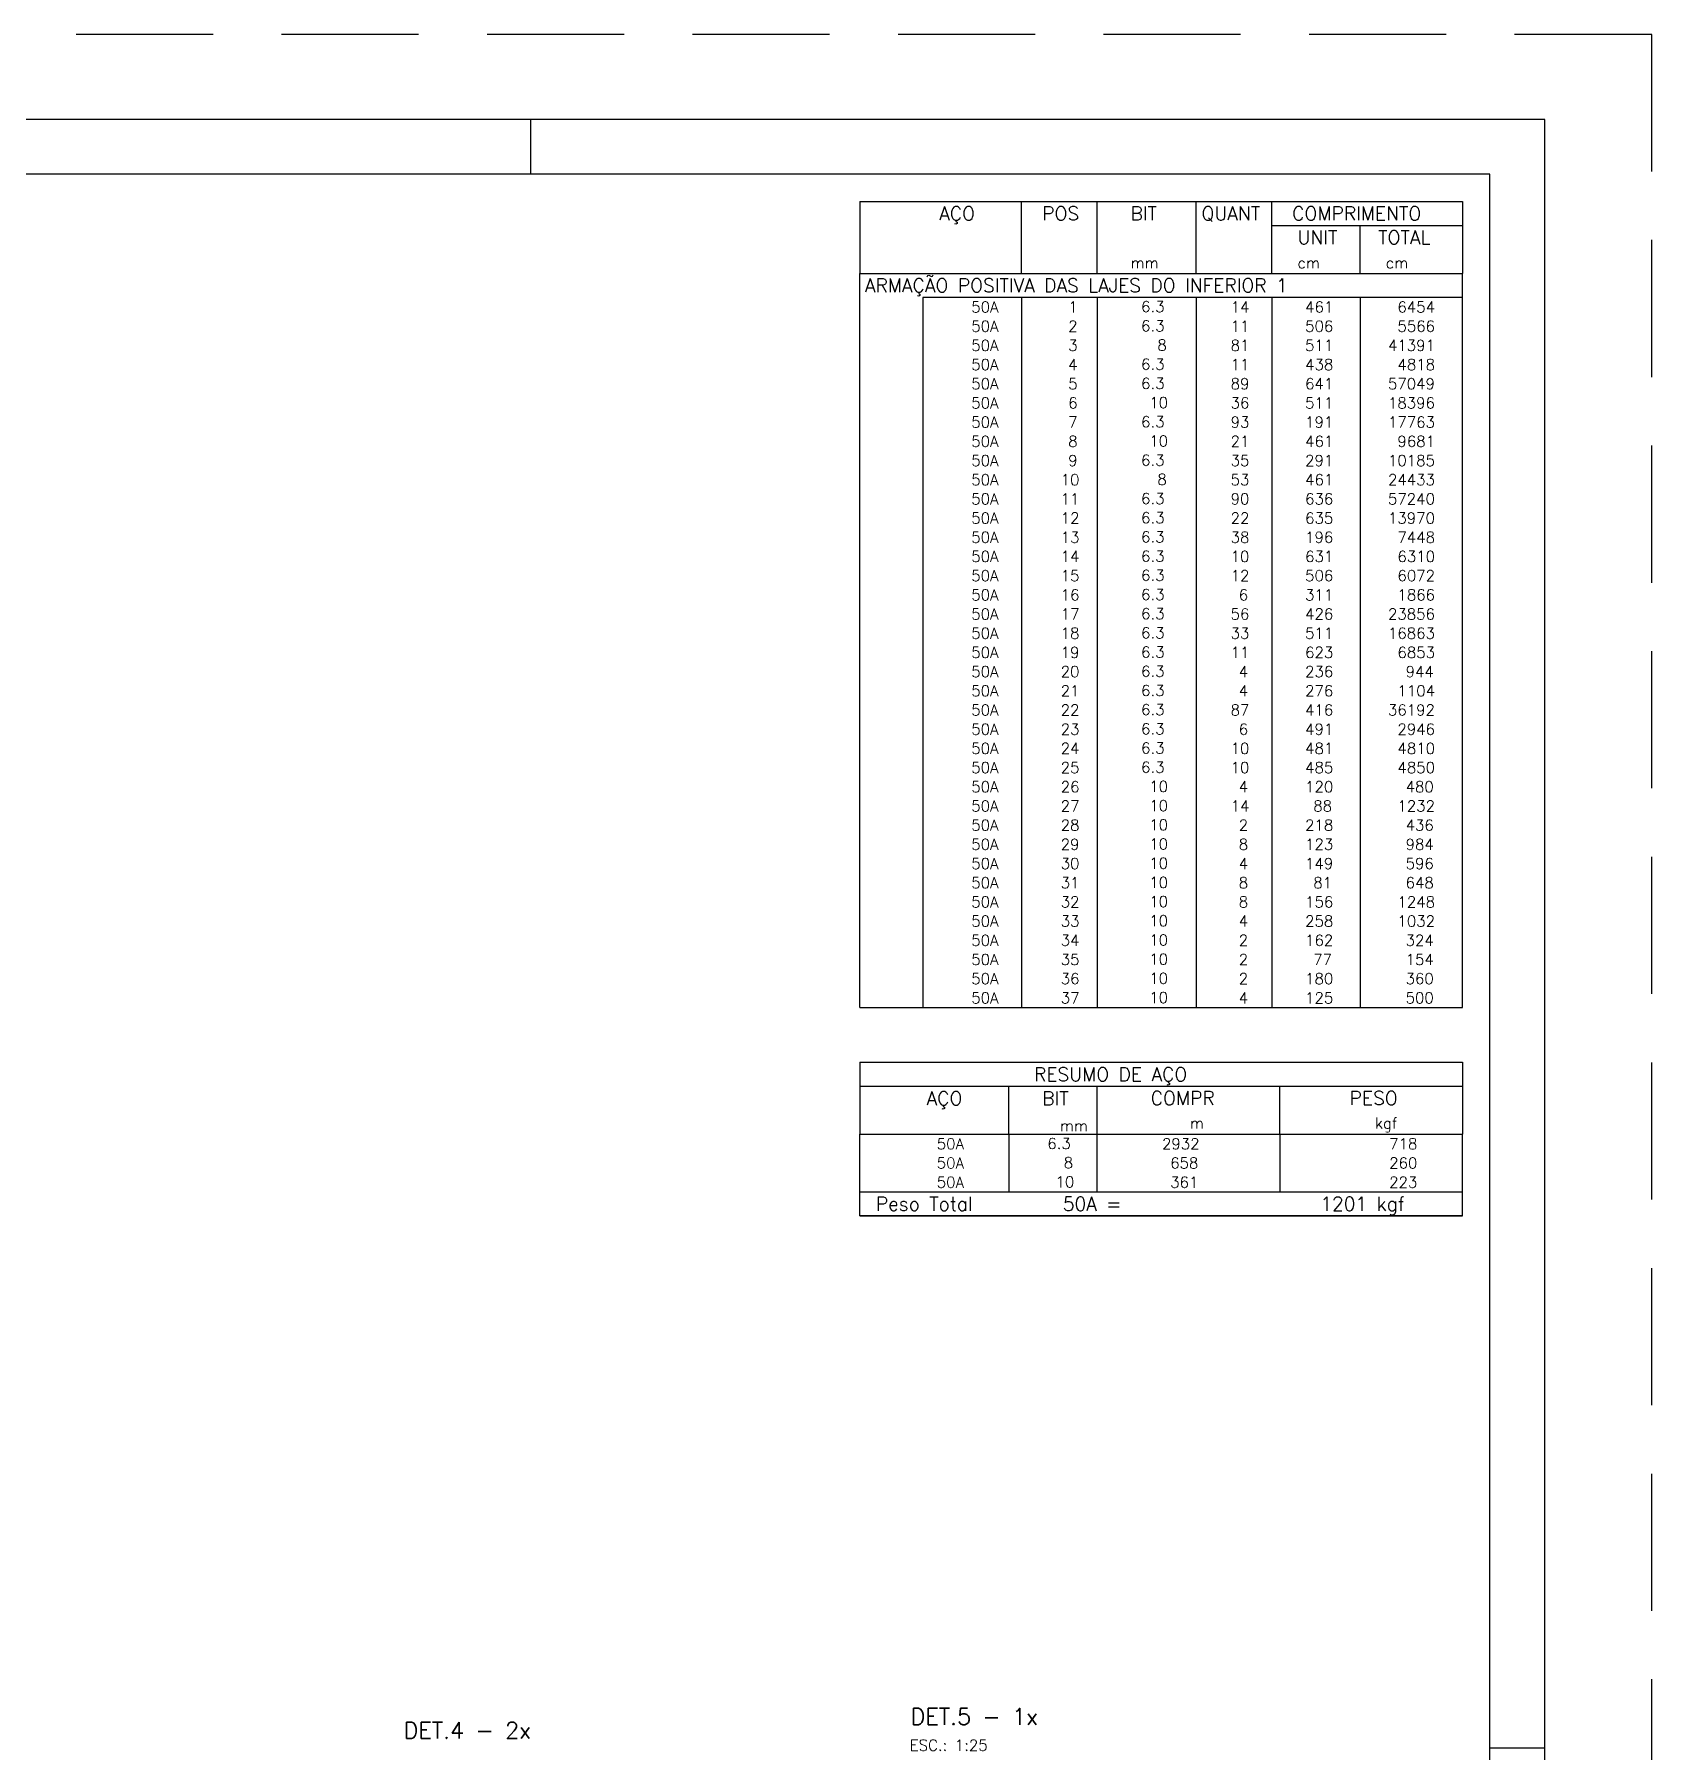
# Model space of a CAD drawing. Extents: x -1.9 to 86, y -1.6 to 60.9.
# Drawn here: x 56.54 to 86.05, y 29.63 to 60.95 of the extents above; entities that cross this region are included whole.
import ezdxf

# ---------------------------------------------------------------- set-up
doc = ezdxf.new("R2010")
doc.units = 0
doc.header["$MEASUREMENT"] = 0
doc.linetypes.add('HIDDEN', pattern=[0.375, 0.25, -0.125])
doc.layers.get('0').update_dxf_attribs({"linetype": 'CONTINUOUS'})
doc.layers.get('Defpoints').update_dxf_attribs({"linetype": 'CONTINUOUS'})
for name, color, linetype in [('ARQ_FOLHA', 7, 'CONTINUOUS'), ('PENA_02', 2, 'CONTINUOUS'), ('PENA_03', 3, 'CONTINUOUS'), ('PENA_05', 5, 'CONTINUOUS')]:
    doc.layers.add(name, color=color, linetype=linetype)
doc.styles.get("Standard").update_dxf_attribs({"font": 'ROMANS.SHX'})

# ---------------------------------------------------------------- blocks, each defined once
blk = doc.blocks.new('FOLHA A1 - 841 X 594')
at = {"layer": 'ARQ_FOLHA', "color": 1}
for p, q in [((-185, 584), (-185, 594)), ((-10, 297), (0, 297))]:
    blk.add_line(p, q, dxfattribs=at)
for points in [[(-841, 0), (0, 0), (0, 594), (-841, 594)], [(-816, 10), (-10, 10), (-10, 584), (-816, 584)]]:
    blk.add_lwpolyline(points, close=True, dxfattribs=at)
at = {"layer": 'Defpoints', "color": 8, "linetype": 'HIDDEN', "ltscale": 100}
blk.add_lwpolyline([(-860.5, 609.5), (-860.5, -15.5), (19.5, -15.5), (19.5, 609.5)], close=True, dxfattribs=at)
blk = doc.blocks.new('*U24')
blk.add_blockref('FOLHA A1 - 841 X 594', (0, 0))

msp = doc.modelspace()

# ---------------------------------------------------------------- linework, layer by layer
at = {"layer": 'PENA_02', "linetype": 'Continuous'}
for p, q in [((71.6, 57.9), (71.6, 56.588)), ((71.6, 57.9), (82.6, 57.9)), ((74.55, 56.588), (74.55, 57.9)), ((75.93, 56.588), (75.93, 57.9)), ((77.74, 56.588), (77.74, 57.9)), ((79.12, 56.588), (79.12, 57.9)), ((82.6, 57.9), (82.6, 56.588)), ((79.12, 57.463), (82.6, 57.463)), ((80.73, 56.588), (80.73, 57.463)), ((71.6, 56.588), (82.6, 56.588)), ((71.6, 56.15), (71.6, 56.588)), ((71.6, 56.588), (82.6, 56.588)), ((82.6, 56.15), (82.6, 56.588)), ((71.6, 55.8), (71.6, 56.15)), ((82.6, 56.15), (72.75, 56.15)), ((72.75, 56.15), (72.75, 55.8)), ((74.55, 56.15), (74.55, 55.8)), ((75.93, 56.15), (75.93, 55.8)), ((77.74, 56.15), (77.74, 55.8)), ((79.12, 56.15), (79.12, 55.8)), ((80.73, 56.15), (80.73, 55.8)), ((82.6, 55.8), (82.6, 56.15)), ((71.6, 55.45), (71.6, 55.8)), ((72.75, 55.8), (72.75, 55.45)), ((74.55, 55.8), (74.55, 55.45)), ((75.93, 55.8), (75.93, 55.45)), ((77.74, 55.8), (77.74, 55.45)), ((79.12, 55.8), (79.12, 55.45)), ((80.73, 55.8), (80.73, 55.45)), ((82.6, 55.45), (82.6, 55.8)), ((71.6, 55.1), (71.6, 55.45)), ((72.75, 55.45), (72.75, 55.1)), ((74.55, 55.45), (74.55, 55.1)), ((75.93, 55.45), (75.93, 55.1)), ((77.74, 55.45), (77.74, 55.1)), ((79.12, 55.45), (79.12, 55.1)), ((80.73, 55.45), (80.73, 55.1)), ((82.6, 55.1), (82.6, 55.45)), ((71.6, 54.75), (71.6, 55.1)), ((72.75, 55.1), (72.75, 54.75)), ((74.55, 55.1), (74.55, 54.75)), ((75.93, 55.1), (75.93, 54.75)), ((77.74, 55.1), (77.74, 54.75)), ((79.12, 55.1), (79.12, 54.75)), ((80.73, 55.1), (80.73, 54.75)), ((82.6, 54.75), (82.6, 55.1)), ((71.6, 54.4), (71.6, 54.75)), ((72.75, 54.75), (72.75, 54.4)), ((74.55, 54.75), (74.55, 54.4)), ((75.93, 54.75), (75.93, 54.4)), ((77.74, 54.75), (77.74, 54.4)), ((79.12, 54.75), (79.12, 54.4)), ((80.73, 54.75), (80.73, 54.4)), ((82.6, 54.4), (82.6, 54.75)), ((71.6, 54.05), (71.6, 54.4)), ((72.75, 54.4), (72.75, 54.05)), ((74.55, 54.4), (74.55, 54.05)), ((75.93, 54.4), (75.93, 54.05)), ((77.74, 54.4), (77.74, 54.05)), ((79.12, 54.4), (79.12, 54.05)), ((80.73, 54.4), (80.73, 54.05)), ((82.6, 54.05), (82.6, 54.4)), ((71.6, 53.7), (71.6, 54.05)), ((72.75, 54.05), (72.75, 53.7)), ((74.55, 54.05), (74.55, 53.7)), ((75.93, 54.05), (75.93, 53.7)), ((77.74, 54.05), (77.74, 53.7)), ((79.12, 54.05), (79.12, 53.7)), ((80.73, 54.05), (80.73, 53.7)), ((82.6, 53.7), (82.6, 54.05)), ((71.6, 53.35), (71.6, 53.7)), ((72.75, 53.7), (72.75, 53.35)), ((74.55, 53.7), (74.55, 53.35)), ((75.93, 53.7), (75.93, 53.35)), ((77.74, 53.7), (77.74, 53.35)), ((79.12, 53.7), (79.12, 53.35)), ((80.73, 53.7), (80.73, 53.35)), ((82.6, 53.35), (82.6, 53.7)), ((71.6, 53), (71.6, 53.35)), ((72.75, 53.35), (72.75, 53)), ((74.55, 53.35), (74.55, 53)), ((75.93, 53.35), (75.93, 53)), ((77.74, 53.35), (77.74, 53)), ((79.12, 53.35), (79.12, 53)), ((80.73, 53.35), (80.73, 53)), ((82.6, 53), (82.6, 53.35)), ((71.6, 52.65), (71.6, 53)), ((72.75, 53), (72.75, 52.65)), ((74.55, 53), (74.55, 52.65)), ((75.93, 53), (75.93, 52.65)), ((77.74, 53), (77.74, 52.65)), ((79.12, 53), (79.12, 52.65)), ((80.73, 53), (80.73, 52.65)), ((82.6, 52.65), (82.6, 53)), ((71.6, 52.3), (71.6, 52.65)), ((72.75, 52.65), (72.75, 52.3)), ((74.55, 52.65), (74.55, 52.3)), ((75.93, 52.65), (75.93, 52.3)), ((77.74, 52.65), (77.74, 52.3)), ((79.12, 52.65), (79.12, 52.3)), ((80.73, 52.65), (80.73, 52.3)), ((82.6, 52.3), (82.6, 52.65)), ((71.6, 51.95), (71.6, 52.3)), ((72.75, 52.3), (72.75, 51.95)), ((74.55, 52.3), (74.55, 51.95)), ((75.93, 52.3), (75.93, 51.95)), ((77.74, 52.3), (77.74, 51.95)), ((79.12, 52.3), (79.12, 51.95)), ((80.73, 52.3), (80.73, 51.95)), ((82.6, 51.95), (82.6, 52.3)), ((71.6, 51.6), (71.6, 51.95)), ((72.75, 51.95), (72.75, 51.6)), ((74.55, 51.95), (74.55, 51.6)), ((75.93, 51.95), (75.93, 51.6)), ((77.74, 51.95), (77.74, 51.6)), ((79.12, 51.95), (79.12, 51.6)), ((80.73, 51.95), (80.73, 51.6)), ((82.6, 51.6), (82.6, 51.95)), ((71.6, 51.25), (71.6, 51.6)), ((72.75, 51.6), (72.75, 51.25)), ((74.55, 51.6), (74.55, 51.25)), ((75.93, 51.6), (75.93, 51.25)), ((77.74, 51.6), (77.74, 51.25)), ((79.12, 51.6), (79.12, 51.25)), ((80.73, 51.6), (80.73, 51.25)), ((82.6, 51.25), (82.6, 51.6)), ((71.6, 50.9), (71.6, 51.25)), ((72.75, 51.25), (72.75, 50.9)), ((74.55, 51.25), (74.55, 50.9)), ((75.93, 51.25), (75.93, 50.9)), ((77.74, 51.25), (77.74, 50.9)), ((79.12, 51.25), (79.12, 50.9)), ((80.73, 51.25), (80.73, 50.9)), ((82.6, 50.9), (82.6, 51.25)), ((71.6, 50.55), (71.6, 50.9)), ((72.75, 50.9), (72.75, 50.55)), ((74.55, 50.9), (74.55, 50.55)), ((75.93, 50.9), (75.93, 50.55)), ((77.74, 50.9), (77.74, 50.55)), ((79.12, 50.9), (79.12, 50.55)), ((80.73, 50.9), (80.73, 50.55)), ((82.6, 50.55), (82.6, 50.9)), ((71.6, 50.2), (71.6, 50.55)), ((72.75, 50.55), (72.75, 50.2)), ((74.55, 50.55), (74.55, 50.2)), ((75.93, 50.55), (75.93, 50.2)), ((77.74, 50.55), (77.74, 50.2)), ((79.12, 50.55), (79.12, 50.2)), ((80.73, 50.55), (80.73, 50.2)), ((82.6, 50.2), (82.6, 50.55)), ((71.6, 49.85), (71.6, 50.2)), ((72.75, 50.2), (72.75, 49.85)), ((74.55, 50.2), (74.55, 49.85)), ((75.93, 50.2), (75.93, 49.85)), ((77.74, 50.2), (77.74, 49.85)), ((79.12, 50.2), (79.12, 49.85)), ((80.73, 50.2), (80.73, 49.85)), ((82.6, 49.85), (82.6, 50.2)), ((71.6, 49.5), (71.6, 49.85)), ((72.75, 49.85), (72.75, 49.5)), ((74.55, 49.85), (74.55, 49.5)), ((75.93, 49.85), (75.93, 49.5)), ((77.74, 49.85), (77.74, 49.5)), ((79.12, 49.85), (79.12, 49.5)), ((80.73, 49.85), (80.73, 49.5)), ((82.6, 49.5), (82.6, 49.85)), ((71.6, 49.15), (71.6, 49.5)), ((72.75, 49.5), (72.75, 49.15)), ((74.55, 49.5), (74.55, 49.15)), ((75.93, 49.5), (75.93, 49.15)), ((77.74, 49.5), (77.74, 49.15)), ((79.12, 49.5), (79.12, 49.15)), ((80.73, 49.5), (80.73, 49.15)), ((82.6, 49.15), (82.6, 49.5)), ((71.6, 48.8), (71.6, 49.15)), ((72.75, 49.15), (72.75, 48.8)), ((74.55, 49.15), (74.55, 48.8)), ((75.93, 49.15), (75.93, 48.8)), ((77.74, 49.15), (77.74, 48.8)), ((79.12, 49.15), (79.12, 48.8)), ((80.73, 49.15), (80.73, 48.8)), ((82.6, 48.8), (82.6, 49.15)), ((71.6, 48.45), (71.6, 48.8)), ((72.75, 48.8), (72.75, 48.45)), ((74.55, 48.8), (74.55, 48.45)), ((75.93, 48.8), (75.93, 48.45)), ((77.74, 48.8), (77.74, 48.45)), ((79.12, 48.8), (79.12, 48.45)), ((80.73, 48.8), (80.73, 48.45)), ((82.6, 48.45), (82.6, 48.8)), ((71.6, 48.1), (71.6, 48.45)), ((72.75, 48.45), (72.75, 48.1)), ((74.55, 48.45), (74.55, 48.1)), ((75.93, 48.45), (75.93, 48.1)), ((77.74, 48.45), (77.74, 48.1)), ((79.12, 48.45), (79.12, 48.1)), ((80.73, 48.45), (80.73, 48.1)), ((82.6, 48.1), (82.6, 48.45)), ((71.6, 47.75), (71.6, 48.1)), ((72.75, 48.1), (72.75, 47.75)), ((74.55, 48.1), (74.55, 47.75)), ((75.93, 48.1), (75.93, 47.75)), ((77.74, 48.1), (77.74, 47.75)), ((79.12, 48.1), (79.12, 47.75)), ((80.73, 48.1), (80.73, 47.75)), ((82.6, 47.75), (82.6, 48.1)), ((71.6, 47.4), (71.6, 47.75)), ((72.75, 47.75), (72.75, 47.4)), ((74.55, 47.75), (74.55, 47.4)), ((75.93, 47.75), (75.93, 47.4)), ((77.74, 47.75), (77.74, 47.4)), ((79.12, 47.75), (79.12, 47.4)), ((80.73, 47.75), (80.73, 47.4)), ((82.6, 47.4), (82.6, 47.75)), ((71.6, 47.05), (71.6, 47.4)), ((72.75, 47.4), (72.75, 47.05)), ((74.55, 47.4), (74.55, 47.05)), ((75.93, 47.4), (75.93, 47.05)), ((77.74, 47.4), (77.74, 47.05)), ((79.12, 47.4), (79.12, 47.05)), ((80.73, 47.4), (80.73, 47.05)), ((82.6, 47.05), (82.6, 47.4)), ((71.6, 46.7), (71.6, 47.05)), ((72.75, 47.05), (72.75, 46.7)), ((74.55, 47.05), (74.55, 46.7)), ((75.93, 47.05), (75.93, 46.7)), ((77.74, 47.05), (77.74, 46.7)), ((79.12, 47.05), (79.12, 46.7)), ((80.73, 47.05), (80.73, 46.7)), ((82.6, 46.7), (82.6, 47.05)), ((71.6, 46.35), (71.6, 46.7)), ((72.75, 46.7), (72.75, 46.35)), ((74.55, 46.7), (74.55, 46.35)), ((75.93, 46.7), (75.93, 46.35)), ((77.74, 46.7), (77.74, 46.35)), ((79.12, 46.7), (79.12, 46.35)), ((80.73, 46.7), (80.73, 46.35)), ((82.6, 46.35), (82.6, 46.7)), ((71.6, 46), (71.6, 46.35)), ((72.75, 46.35), (72.75, 46)), ((74.55, 46.35), (74.55, 46)), ((75.93, 46.35), (75.93, 46)), ((77.74, 46.35), (77.74, 46)), ((79.12, 46.35), (79.12, 46)), ((80.73, 46.35), (80.73, 46)), ((82.6, 46), (82.6, 46.35)), ((71.6, 45.65), (71.6, 46)), ((72.75, 46), (72.75, 45.65)), ((74.55, 46), (74.55, 45.65)), ((75.93, 46), (75.93, 45.65)), ((77.74, 46), (77.74, 45.65)), ((79.12, 46), (79.12, 45.65)), ((80.73, 46), (80.73, 45.65)), ((82.6, 45.65), (82.6, 46)), ((71.6, 45.3), (71.6, 45.65)), ((72.75, 45.65), (72.75, 45.3)), ((74.55, 45.65), (74.55, 45.3)), ((75.93, 45.65), (75.93, 45.3)), ((77.74, 45.65), (77.74, 45.3)), ((79.12, 45.65), (79.12, 45.3)), ((80.73, 45.65), (80.73, 45.3)), ((82.6, 45.3), (82.6, 45.65)), ((71.6, 44.95), (71.6, 45.3)), ((72.75, 45.3), (72.75, 44.95)), ((74.55, 45.3), (74.55, 44.95)), ((75.93, 45.3), (75.93, 44.95)), ((77.74, 45.3), (77.74, 44.95)), ((79.12, 45.3), (79.12, 44.95)), ((80.73, 45.3), (80.73, 44.95)), ((82.6, 44.95), (82.6, 45.3)), ((71.6, 44.6), (71.6, 44.95)), ((72.75, 44.95), (72.75, 44.6)), ((74.55, 44.95), (74.55, 44.6)), ((75.93, 44.95), (75.93, 44.6)), ((77.74, 44.95), (77.74, 44.6)), ((79.12, 44.95), (79.12, 44.6)), ((80.73, 44.95), (80.73, 44.6)), ((82.6, 44.6), (82.6, 44.95)), ((71.6, 44.25), (71.6, 44.6)), ((72.75, 44.6), (72.75, 44.25)), ((74.55, 44.6), (74.55, 44.25)), ((75.93, 44.6), (75.93, 44.25)), ((77.74, 44.6), (77.74, 44.25)), ((79.12, 44.6), (79.12, 44.25)), ((80.73, 44.6), (80.73, 44.25)), ((82.6, 44.25), (82.6, 44.6)), ((71.6, 43.9), (71.6, 44.25)), ((72.75, 44.25), (72.75, 43.9)), ((74.55, 44.25), (74.55, 43.9)), ((75.93, 44.25), (75.93, 43.9)), ((77.74, 44.25), (77.74, 43.9)), ((79.12, 44.25), (79.12, 43.9)), ((80.73, 44.25), (80.73, 43.9)), ((82.6, 43.9), (82.6, 44.25)), ((71.6, 43.55), (71.6, 43.9)), ((72.75, 43.9), (72.75, 43.55)), ((74.55, 43.9), (74.55, 43.55)), ((75.93, 43.9), (75.93, 43.55)), ((77.74, 43.9), (77.74, 43.55)), ((79.12, 43.9), (79.12, 43.55)), ((80.73, 43.9), (80.73, 43.55)), ((82.6, 43.55), (82.6, 43.9)), ((71.6, 43.2), (71.6, 43.55)), ((72.75, 43.55), (72.75, 43.2)), ((74.55, 43.55), (74.55, 43.2)), ((75.93, 43.55), (75.93, 43.2)), ((77.74, 43.55), (77.74, 43.2)), ((79.12, 43.55), (79.12, 43.2)), ((80.73, 43.55), (80.73, 43.2)), ((82.6, 43.2), (82.6, 43.55)), ((71.6, 43.2), (82.6, 43.2)), ((71.6, 42.2), (71.6, 40.888)), ((71.6, 42.2), (82.6, 42.2)), ((82.6, 42.2), (82.6, 40.888)), ((71.6, 41.763), (82.6, 41.763)), ((74.32, 40.888), (74.32, 41.763)), ((75.93, 40.888), (75.93, 41.763)), ((79.265, 40.888), (79.265, 41.763)), ((71.6, 40.888), (82.6, 40.888)), ((71.6, 40.538), (71.6, 40.888)), ((74.32, 40.888), (74.32, 40.538)), ((75.93, 40.538), (75.93, 40.888)), ((79.265, 40.888), (79.265, 40.538)), ((82.6, 40.538), (82.6, 40.888)), ((71.6, 40.188), (71.6, 40.538)), ((74.32, 40.538), (74.32, 40.188)), ((75.93, 40.188), (75.93, 40.538)), ((79.265, 40.538), (79.265, 40.188)), ((82.6, 40.188), (82.6, 40.538)), ((71.6, 39.838), (71.6, 40.188)), ((74.32, 40.188), (74.32, 39.838)), ((75.93, 39.838), (75.93, 40.188)), ((79.265, 40.188), (79.265, 39.838)), ((82.6, 39.838), (82.6, 40.188)), ((71.6, 39.838), (82.6, 39.838)), ((71.6, 39.4), (71.6, 39.838)), ((71.6, 39.838), (82.6, 39.838)), ((82.6, 39.4), (82.6, 39.838)), ((82.6, 39.4), (71.6, 39.4)), ((71.6, 39.4), (82.6, 39.4))]:
    msp.add_line(p, q, dxfattribs=at)

# ---------------------------------------------------------------- block references
at = {"xscale": 0.09999999999999938, "yscale": 0.09999999999999938, "zscale": 0.09999999999999938}
msp.add_blockref('*U24', (84.1, -0.003), dxfattribs=at)

# ---------------------------------------------------------------- texts
at = {"layer": 'PENA_02', "linetype": 'Continuous'}
for s, height, p in [('AÇO', 0.25, (73.05, 57.556)), ('POS', 0.25, (74.93, 57.556)), ('BIT', 0.25, (76.54, 57.556)), ('QUANT', 0.25, (77.836, 57.556)), ('COMPRIMENTO', 0.25, (79.489, 57.556)), ('UNIT', 0.25, (79.587, 57.119)), ('TOTAL', 0.25, (81.059, 57.119)), ('mm', 0.2, (76.54, 56.681)), ('cm', 0.2, (79.587, 56.681)), ('cm', 0.2, (81.197, 56.681)), ('ARMAÇÃO POSITIVA DAS LAJES DO INFERIOR 1', 0.25, (71.696, 56.244)), ('     50A', 0.2, (72.89, 55.875)), ('  1', 0.2, (75.13, 55.875)), ('    6.3', 0.2, (76.137, 55.881)), ('   14', 0.2, (77.92, 55.875)), ('    461', 0.2, (79.13, 55.875)), ('   6454', 0.2, (80.964, 55.875)), ('     50A', 0.2, (72.89, 55.525)), ('  2', 0.2, (75.13, 55.525)), ('    6.3', 0.2, (76.137, 55.531)), ('   11', 0.2, (77.92, 55.525)), ('    506', 0.2, (79.13, 55.525)), ('   5566', 0.2, (80.964, 55.525)), ('     50A', 0.2, (72.89, 55.175)), ('  3', 0.2, (75.13, 55.175)), ('      8', 0.2, (76.137, 55.181)), ('   81', 0.2, (77.92, 55.175)), ('    511', 0.2, (79.13, 55.175)), ('  41391', 0.2, (80.964, 55.175)), ('     50A', 0.2, (72.89, 54.825)), ('  4', 0.2, (75.13, 54.825)), ('    6.3', 0.2, (76.137, 54.831)), ('   11', 0.2, (77.92, 54.825)), ('    438', 0.2, (79.13, 54.825)), ('   4818', 0.2, (80.964, 54.825)), ('     50A', 0.2, (72.89, 54.475)), ('  5', 0.2, (75.13, 54.475)), ('    6.3', 0.2, (76.137, 54.481)), ('   89', 0.2, (77.92, 54.475)), ('    641', 0.2, (79.13, 54.475)), ('  57049', 0.2, (80.964, 54.475)), ('     50A', 0.2, (72.89, 54.125)), ('  6', 0.2, (75.13, 54.125)), ('     10', 0.2, (76.137, 54.131)), ('   36', 0.2, (77.92, 54.125)), ('    511', 0.2, (79.13, 54.125)), ('  18396', 0.2, (80.964, 54.125)), ('     50A', 0.2, (72.89, 53.775)), ('  7', 0.2, (75.13, 53.775)), ('    6.3', 0.2, (76.137, 53.781)), ('   93', 0.2, (77.92, 53.775)), ('    191', 0.2, (79.13, 53.775)), ('  17763', 0.2, (80.964, 53.775)), ('     50A', 0.2, (72.89, 53.425)), ('  8', 0.2, (75.13, 53.425)), ('     10', 0.2, (76.137, 53.431)), ('   21', 0.2, (77.92, 53.425)), ('    461', 0.2, (79.13, 53.425)), ('   9681', 0.2, (80.964, 53.425)), ('     50A', 0.2, (72.89, 53.075)), ('  9', 0.2, (75.13, 53.075)), ('    6.3', 0.2, (76.137, 53.081)), ('   35', 0.2, (77.92, 53.075)), ('    291', 0.2, (79.13, 53.075)), ('  10185', 0.2, (80.964, 53.075)), ('      8', 0.2, (76.137, 52.731)), ('     50A', 0.2, (72.89, 52.725)), (' 10', 0.2, (75.13, 52.725)), ('   53', 0.2, (77.92, 52.725)), ('    461', 0.2, (79.13, 52.725)), ('  24433', 0.2, (80.964, 52.725)), ('     50A', 0.2, (72.89, 52.375)), (' 11', 0.2, (75.13, 52.375)), ('    6.3', 0.2, (76.137, 52.381)), ('   90', 0.2, (77.92, 52.375)), ('    636', 0.2, (79.13, 52.375)), ('  57240', 0.2, (80.964, 52.375)), ('     50A', 0.2, (72.89, 52.025)), (' 12', 0.2, (75.13, 52.025)), ('    6.3', 0.2, (76.137, 52.031)), ('   22', 0.2, (77.92, 52.025)), ('    635', 0.2, (79.13, 52.025)), ('  13970', 0.2, (80.964, 52.025)), ('     50A', 0.2, (72.89, 51.675)), (' 13', 0.2, (75.13, 51.675)), ('    6.3', 0.2, (76.137, 51.681)), ('   38', 0.2, (77.92, 51.675)), ('    196', 0.2, (79.13, 51.675)), ('   7448', 0.2, (80.964, 51.675)), ('     50A', 0.2, (72.89, 51.325)), (' 14', 0.2, (75.13, 51.325)), ('    6.3', 0.2, (76.137, 51.331)), ('   10', 0.2, (77.92, 51.325)), ('    631', 0.2, (79.13, 51.325)), ('   6310', 0.2, (80.964, 51.325)), ('     50A', 0.2, (72.89, 50.975)), (' 15', 0.2, (75.13, 50.975)), ('    6.3', 0.2, (76.137, 50.981)), ('   12', 0.2, (77.92, 50.975)), ('    506', 0.2, (79.13, 50.975)), ('   6072', 0.2, (80.964, 50.975)), ('     50A', 0.2, (72.89, 50.625)), (' 16', 0.2, (75.13, 50.625)), ('    6.3', 0.2, (76.137, 50.631)), ('    6', 0.2, (77.92, 50.625)), ('    311', 0.2, (79.13, 50.625)), ('   1866', 0.2, (80.964, 50.625)), ('     50A', 0.2, (72.89, 50.275)), (' 17', 0.2, (75.13, 50.275)), ('    6.3', 0.2, (76.137, 50.281)), ('   56', 0.2, (77.92, 50.275)), ('    426', 0.2, (79.13, 50.275)), ('  23856', 0.2, (80.964, 50.275)), ('     50A', 0.2, (72.89, 49.925)), (' 18', 0.2, (75.13, 49.925)), ('    6.3', 0.2, (76.137, 49.931)), ('   33', 0.2, (77.92, 49.925)), ('    511', 0.2, (79.13, 49.925)), ('  16863', 0.2, (80.964, 49.925)), ('     50A', 0.2, (72.89, 49.575)), (' 19', 0.2, (75.13, 49.575)), ('    6.3', 0.2, (76.137, 49.581)), ('   11', 0.2, (77.92, 49.575)), ('    623', 0.2, (79.13, 49.575)), ('   6853', 0.2, (80.964, 49.575)), ('     50A', 0.2, (72.89, 49.225)), (' 20', 0.2, (75.13, 49.225)), ('    6.3', 0.2, (76.137, 49.231)), ('    4', 0.2, (77.92, 49.225)), ('    236', 0.2, (79.13, 49.225)), ('    944', 0.2, (80.964, 49.225)), ('     50A', 0.2, (72.89, 48.875)), (' 21', 0.2, (75.13, 48.875)), ('    6.3', 0.2, (76.137, 48.881)), ('    4', 0.2, (77.92, 48.875)), ('    276', 0.2, (79.13, 48.875)), ('   1104', 0.2, (80.964, 48.875)), ('     50A', 0.2, (72.89, 48.525)), (' 22', 0.2, (75.13, 48.525)), ('    6.3', 0.2, (76.137, 48.531)), ('   87', 0.2, (77.92, 48.525)), ('    416', 0.2, (79.13, 48.525)), ('  36192', 0.2, (80.964, 48.525)), ('     50A', 0.2, (72.89, 48.175)), (' 23', 0.2, (75.13, 48.175)), ('    6.3', 0.2, (76.137, 48.181)), ('    6', 0.2, (77.92, 48.175)), ('    491', 0.2, (79.13, 48.175)), ('   2946', 0.2, (80.964, 48.175)), ('     50A', 0.2, (72.89, 47.825)), (' 24', 0.2, (75.13, 47.825)), ('    6.3', 0.2, (76.137, 47.831)), ('   10', 0.2, (77.92, 47.825)), ('    481', 0.2, (79.13, 47.825)), ('   4810', 0.2, (80.964, 47.825)), ('     50A', 0.2, (72.89, 47.475)), (' 25', 0.2, (75.13, 47.475)), ('    6.3', 0.2, (76.137, 47.481)), ('   10', 0.2, (77.92, 47.475)), ('    485', 0.2, (79.13, 47.475)), ('   4850', 0.2, (80.964, 47.475)), ('     50A', 0.2, (72.89, 47.125)), (' 26', 0.2, (75.13, 47.125)), ('     10', 0.2, (76.137, 47.131)), ('    4', 0.2, (77.92, 47.125)), ('    120', 0.2, (79.13, 47.125)), ('    480', 0.2, (80.964, 47.125)), ('     10', 0.2, (76.137, 46.781)), ('     50A', 0.2, (72.89, 46.775)), (' 27', 0.2, (75.13, 46.775)), ('   14', 0.2, (77.92, 46.775)), ('     88', 0.2, (79.13, 46.775)), ('   1232', 0.2, (80.964, 46.775)), ('     50A', 0.2, (72.89, 46.425)), (' 28', 0.2, (75.13, 46.425)), ('     10', 0.2, (76.137, 46.431)), ('    2', 0.2, (77.92, 46.425)), ('    218', 0.2, (79.13, 46.425)), ('    436', 0.2, (80.964, 46.425)), ('     50A', 0.2, (72.89, 46.075)), (' 29', 0.2, (75.13, 46.075)), ('     10', 0.2, (76.137, 46.081)), ('    8', 0.2, (77.92, 46.075)), ('    123', 0.2, (79.13, 46.075)), ('    984', 0.2, (80.964, 46.075)), ('     50A', 0.2, (72.89, 45.725)), (' 30', 0.2, (75.13, 45.725)), ('     10', 0.2, (76.137, 45.731)), ('    4', 0.2, (77.92, 45.725)), ('    149', 0.2, (79.13, 45.725)), ('    596', 0.2, (80.964, 45.725)), ('     50A', 0.2, (72.89, 45.375)), (' 31', 0.2, (75.13, 45.375)), ('     10', 0.2, (76.137, 45.381)), ('    8', 0.2, (77.92, 45.375)), ('     81', 0.2, (79.13, 45.375)), ('    648', 0.2, (80.964, 45.375)), ('     50A', 0.2, (72.89, 45.025)), (' 32', 0.2, (75.13, 45.025)), ('     10', 0.2, (76.137, 45.031)), ('    8', 0.2, (77.92, 45.025)), ('    156', 0.2, (79.13, 45.025)), ('   1248', 0.2, (80.964, 45.025)), ('     50A', 0.2, (72.89, 44.675)), (' 33', 0.2, (75.13, 44.675)), ('     10', 0.2, (76.137, 44.681)), ('    4', 0.2, (77.92, 44.675)), ('    258', 0.2, (79.13, 44.675)), ('   1032', 0.2, (80.964, 44.675)), ('     50A', 0.2, (72.89, 44.325)), (' 34', 0.2, (75.13, 44.325)), ('     10', 0.2, (76.137, 44.331)), ('    2', 0.2, (77.92, 44.325)), ('    162', 0.2, (79.13, 44.325)), ('    324', 0.2, (80.964, 44.325)), ('     50A', 0.2, (72.89, 43.975)), (' 35', 0.2, (75.13, 43.975)), ('     10', 0.2, (76.137, 43.981)), ('    2', 0.2, (77.92, 43.975)), ('     77', 0.2, (79.13, 43.975)), ('    154', 0.2, (80.964, 43.975)), ('     50A', 0.2, (72.89, 43.625)), (' 36', 0.2, (75.13, 43.625)), ('     10', 0.2, (76.137, 43.631)), ('    2', 0.2, (77.92, 43.625)), ('    180', 0.2, (79.13, 43.625)), ('    360', 0.2, (80.964, 43.625)), ('     50A', 0.2, (72.89, 43.275)), (' 37', 0.2, (75.13, 43.275)), ('     10', 0.2, (76.137, 43.281)), ('    4', 0.2, (77.92, 43.275)), ('    125', 0.2, (79.13, 43.275)), ('    500', 0.2, (80.964, 43.275)), ('RESUMO DE AÇO', 0.25, (74.78, 41.856)), ('AÇO', 0.25, (72.82, 41.419)), ('BIT', 0.25, (74.93, 41.419)), ('COMPR', 0.25, (76.909, 41.422)), ('PESO', 0.25, (80.538, 41.422)), ('mm', 0.2, (75.251, 40.945)), ('m', 0.2, (77.623, 40.991)), ('kgf', 0.2, (81.001, 40.991)), ('     50A', 0.2, (72.26, 40.613)), ('    6.3', 0.2, (74.427, 40.619)), ('   2932', 0.2, (76.668, 40.613)), ('     718', 0.2, (80.515, 40.613)), ('     50A', 0.2, (72.26, 40.263)), ('      8', 0.2, (74.427, 40.269)), ('    658', 0.2, (76.668, 40.263)), ('     260', 0.2, (80.515, 40.263)), ('     50A', 0.2, (72.26, 39.913)), ('     10', 0.2, (74.427, 39.919)), ('    361', 0.2, (76.668, 39.913)), ('     223', 0.2, (80.515, 39.913)), ('Peso Total        50A =', 0.25, (71.893, 39.494)), ('    1201 kgf', 0.25, (79.257, 39.494))]:
    msp.add_text(s, height=height, dxfattribs=at).set_placement(p)
at = {"layer": 'PENA_03', "linetype": 'Continuous'}
msp.add_text('ESC.: 1:25', height=0.2, dxfattribs=at).set_placement((72.512, 29.645))
at = {"layer": 'PENA_05', "linetype": 'Continuous'}
for s, p in [('DET.5 - 1x', (72.528, 30.118)), ('DET.4 - 2x', (63.278, 29.866))]:
    msp.add_text(s, height=0.3, dxfattribs=at).set_placement(p)

doc.saveas('drawing.dxf')
